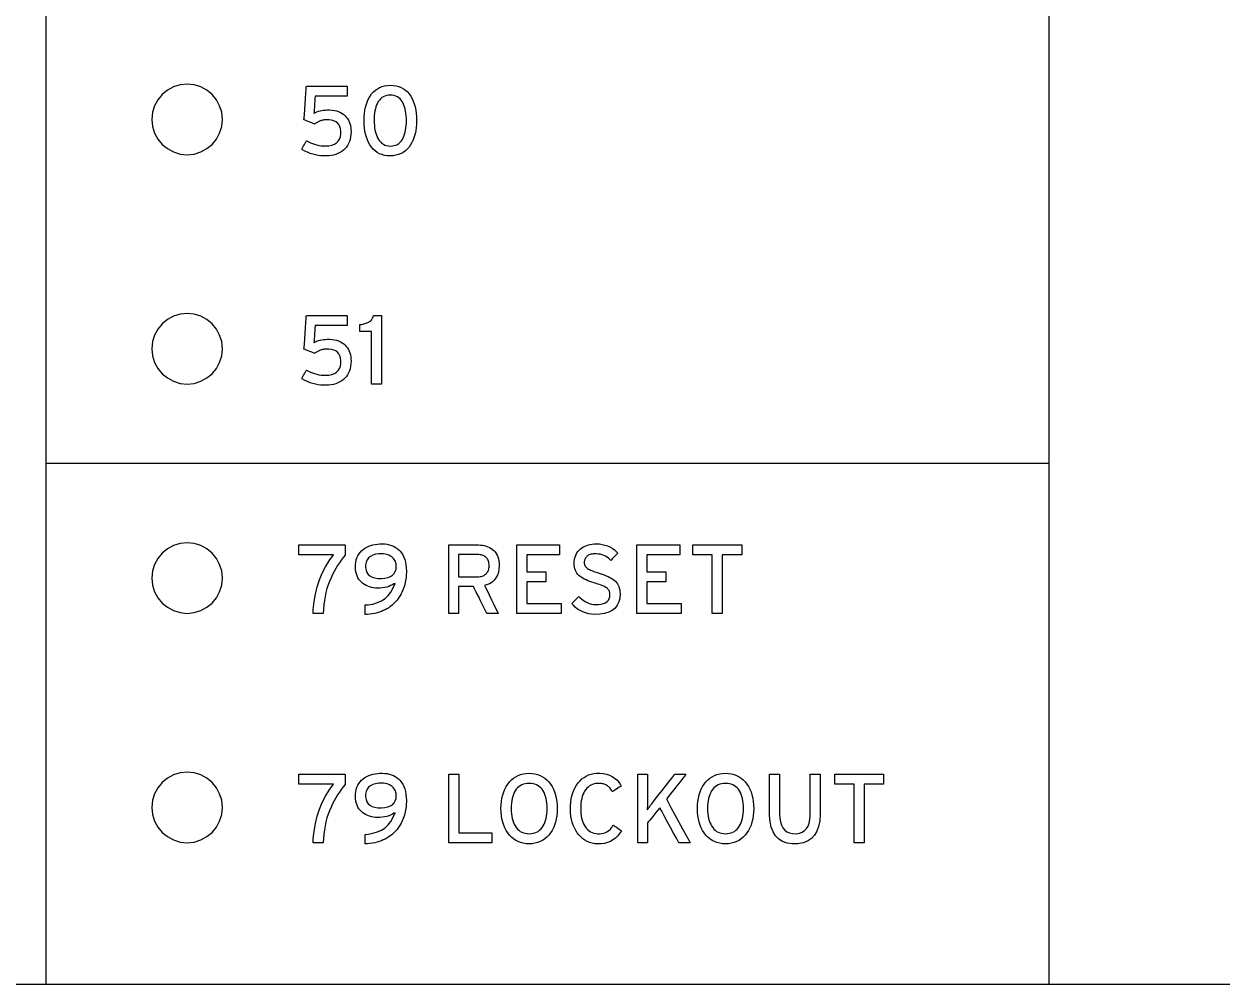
# Model space of a CAD drawing. Extents: x 1 to 47.7, y 0.2 to 33.3.
# Drawn here: x 12.892 to 14.59, y 10.799 to 12.159 of the extents above; entities that cross this region are included whole.
import ezdxf

# ---------------------------------------------------------------- set-up
doc = ezdxf.new("R2010")
doc.units = 0
doc.header["$MEASUREMENT"] = 0
doc.layers.add('4_0_____DWG', color=7, linetype='CONTINUOUS')

msp = doc.modelspace()

# ---------------------------------------------------------------- linework, layer by layer
at = {"layer": '4_0_____DWG'}
for points in [[(14.3445, 14.4737), (14.3445, 10.7985)], [(12.9236, 13.5308), (12.9236, 10.7985)], [(12.9236, 11.5365), (14.3445, 11.5365)], [(13.5907, 11.3236), (13.5907, 11.4208), (13.6514, 11.4208), (13.6514, 11.4067), (13.6048, 11.4067), (13.6048, 11.3826), (13.6318, 11.3826), (13.6318, 11.3685), (13.6048, 11.3685), (13.6048, 11.3377), (13.6534, 11.3377), (13.6534, 11.3236), (13.5907, 11.3236)], [(13.7609, 11.3236), (13.7609, 11.4208), (13.8216, 11.4208), (13.8216, 11.4067), (13.775, 11.4067), (13.775, 11.3826), (13.8021, 11.3826), (13.8021, 11.3685), (13.775, 11.3685), (13.775, 11.3377), (13.8236, 11.3377), (13.8236, 11.3236), (13.7609, 11.3236)], [(13.8819, 11.4066), (13.8819, 11.3236), (13.8678, 11.3236), (13.8678, 11.4066), (13.8403, 11.4066), (13.8403, 11.4208), (13.9094, 11.4208), (13.9094, 11.4066), (13.8819, 11.4066)], [(13.4943, 10.9986), (13.4943, 11.0958), (13.5084, 11.0958), (13.5084, 11.0128), (13.5554, 11.0128), (13.5554, 10.9986), (13.4943, 10.9986)], [(14.083, 11.0816), (14.083, 10.9986), (14.0689, 10.9986), (14.0689, 11.0816), (14.0414, 11.0816), (14.0414, 11.0958), (14.1105, 11.0958), (14.1105, 11.0816), (14.083, 11.0816)], [(11.3057, 10.7985), (11.5905, 10.7985), (12.1631, 10.7985), (12.7356, 10.7985), (13.0205, 10.7985), (13.3037, 10.7985), (13.5846, 10.7985), (13.7241, 10.7985), (13.8628, 10.7985), (14.0006, 10.7985), (14.1376, 10.7985), (14.2735, 10.7985), (14.4084, 10.7985), (14.5422, 10.7985), (14.6748, 10.7985)]]:
    msp.add_lwpolyline(points, dxfattribs=at)
for points in [[(13.1237, 11.9738), (13.1337, 11.9748), (13.1431, 11.9778), (13.1516, 11.9824), (13.159, 11.9885), (13.1651, 11.9959), (13.1697, 12.0044), (13.1727, 12.0138), (13.1737, 12.0238), (13.1727, 12.0339), (13.1697, 12.0433), (13.1651, 12.0518), (13.159, 12.0592), (13.1516, 12.0653), (13.1431, 12.0699), (13.1337, 12.0728), (13.1237, 12.0738), (13.1136, 12.0728), (13.1042, 12.0699), (13.0957, 12.0653), (13.0883, 12.0592), (13.0822, 12.0518), (13.0776, 12.0433), (13.0747, 12.0339), (13.0737, 12.0238), (13.0747, 12.0138), (13.0776, 12.0044), (13.0822, 11.9959), (13.0883, 11.9885), (13.0957, 11.9824), (13.1042, 11.9778), (13.1136, 11.9748)], [(13.3559, 12.0066), (13.3558, 12.0027), (13.3553, 11.9991), (13.3546, 11.9956), (13.3537, 11.9924), (13.3525, 11.9895), (13.351, 11.9868), (13.3493, 11.9843), (13.3473, 11.9821), (13.3451, 11.9801), (13.3426, 11.9783), (13.34, 11.9768), (13.3373, 11.9754), (13.3343, 11.9743), (13.3312, 11.9734), (13.3279, 11.9728), (13.3245, 11.9723), (13.3209, 11.9721), (13.317, 11.9721), (13.313, 11.9723), (13.3091, 11.9728), (13.3053, 11.9735), (13.3015, 11.9745), (13.2978, 11.9757), (13.2942, 11.9772), (13.2906, 11.979), (13.2871, 11.9809), (13.2861, 11.9818), (13.2866, 11.9828), (13.2875, 11.9843), (13.2886, 11.9862), (13.2897, 11.9882), (13.2908, 11.9902), (13.2918, 11.9919), (13.2925, 11.9932), (13.2928, 11.9937), (13.2954, 11.9923), (13.2984, 11.9908), (13.3013, 11.9896), (13.3043, 11.9886), (13.3073, 11.9877), (13.3103, 11.987), (13.3134, 11.9865), (13.3164, 11.9862), (13.3197, 11.9862), (13.3245, 11.9865), (13.3286, 11.9874), (13.3322, 11.9888), (13.3352, 11.9906), (13.3376, 11.993), (13.3394, 11.9958), (13.3407, 11.9992), (13.3414, 12.0031), (13.3415, 12.0072), (13.341, 12.0108), (13.34, 12.0139), (13.3386, 12.0166), (13.3367, 12.0189), (13.3343, 12.0206), (13.3314, 12.022), (13.3281, 12.0229), (13.3243, 12.0233), (13.3217, 12.0233), (13.3204, 12.0233), (13.3192, 12.0232), (13.3179, 12.0231), (13.3168, 12.0229), (13.3156, 12.0227), (13.3145, 12.0225), (13.3134, 12.0222), (13.3124, 12.0219), (13.3114, 12.0215), (13.3105, 12.0211), (13.3095, 12.0206), (13.3086, 12.0201), (13.3077, 12.0196), (13.3068, 12.0191), (13.3059, 12.0185), (13.3051, 12.0179), (13.3042, 12.0172), (13.3037, 12.0174), (13.3022, 12.018), (13.3002, 12.0189), (13.2977, 12.0199), (13.2952, 12.0209), (13.2928, 12.0219), (13.2908, 12.0227), (13.2895, 12.0232), (13.2892, 12.0234), (13.2894, 12.0258), (13.2897, 12.0309), (13.2902, 12.0378), (13.2907, 12.0457), (13.2913, 12.0537), (13.2918, 12.0611), (13.2921, 12.0668), (13.2924, 12.0702), (13.2928, 12.0708), (13.2966, 12.0708), (13.3034, 12.0708), (13.3121, 12.0708), (13.3219, 12.0708), (13.3316, 12.0708), (13.3402, 12.0708), (13.3467, 12.0708), (13.35, 12.0708), (13.3503, 12.0706), (13.3503, 12.0695), (13.3503, 12.0677), (13.3503, 12.0656), (13.3503, 12.0632), (13.3503, 12.0609), (13.3503, 12.059), (13.3503, 12.0576), (13.3503, 12.057), (13.349, 12.057), (13.3449, 12.057), (13.3388, 12.057), (13.3315, 12.057), (13.3238, 12.057), (13.3165, 12.057), (13.3104, 12.057), (13.3063, 12.057), (13.305, 12.0569), (13.3049, 12.0559), (13.3048, 12.0534), (13.3045, 12.0499), (13.3042, 12.0458), (13.3039, 12.0416), (13.3036, 12.0377), (13.3034, 12.0346), (13.3032, 12.0327), (13.3038, 12.0326), (13.3056, 12.0336), (13.3076, 12.0345), (13.3098, 12.0353), (13.312, 12.0359), (13.3144, 12.0364), (13.3169, 12.0368), (13.3195, 12.0371), (13.3222, 12.0373), (13.3255, 12.0372), (13.329, 12.037), (13.3323, 12.0365), (13.3354, 12.0358), (13.3382, 12.0349), (13.3408, 12.0338), (13.3433, 12.0324), (13.3455, 12.0309), (13.3475, 12.0291), (13.3492, 12.0271), (13.3508, 12.025), (13.3522, 12.0228), (13.3533, 12.0204), (13.3542, 12.0179), (13.355, 12.0153), (13.3555, 12.0125), (13.3558, 12.0096)], [(13.4486, 12.0224), (13.4485, 12.0172), (13.4481, 12.0123), (13.4475, 12.0076), (13.4465, 12.0032), (13.4454, 11.999), (13.4439, 11.9951), (13.4422, 11.9913), (13.4403, 11.9879), (13.4381, 11.9846), (13.4356, 11.9818), (13.4329, 11.9792), (13.4299, 11.9771), (13.4267, 11.9754), (13.4232, 11.974), (13.4195, 11.973), (13.4156, 11.9723), (13.4114, 11.972), (13.4072, 11.9723), (13.4033, 11.9729), (13.3996, 11.9739), (13.3962, 11.9753), (13.393, 11.9771), (13.3901, 11.9792), (13.3874, 11.9817), (13.3849, 11.9845), (13.3827, 11.9877), (13.3807, 11.9911), (13.379, 11.9948), (13.3776, 11.9987), (13.3764, 12.0029), (13.3755, 12.0073), (13.3749, 12.012), (13.3745, 12.0169), (13.3744, 12.0221), (13.3745, 12.0273), (13.3749, 12.0322), (13.3756, 12.0369), (13.3765, 12.0413), (13.3777, 12.0455), (13.3791, 12.0495), (13.3808, 12.0532), (13.3828, 12.0567), (13.385, 12.0599), (13.3875, 12.0628), (13.3903, 12.0653), (13.3932, 12.0674), (13.3964, 12.0692), (13.3999, 12.0705), (13.4035, 12.0715), (13.4075, 12.0721), (13.4116, 12.0723), (13.4158, 12.0721), (13.4198, 12.0715), (13.4235, 12.0705), (13.4269, 12.0691), (13.4301, 12.0674), (13.4331, 12.0653), (13.4358, 12.0628), (13.4382, 12.06), (13.4404, 12.0568), (13.4423, 12.0534), (13.444, 12.0497), (13.4454, 12.0458), (13.4466, 12.0416), (13.4475, 12.0371), (13.4481, 12.0325), (13.4485, 12.0275)], [(13.4344, 12.0221), (13.4343, 12.0257), (13.4341, 12.0292), (13.4337, 12.0325), (13.4332, 12.0357), (13.4326, 12.0387), (13.4318, 12.0415), (13.4308, 12.0442), (13.4297, 12.0468), (13.4285, 12.0491), (13.427, 12.0512), (13.4253, 12.0531), (13.4235, 12.0546), (13.4215, 12.0559), (13.4192, 12.0569), (13.4168, 12.0576), (13.4142, 12.0581), (13.4114, 12.0582), (13.4086, 12.0581), (13.406, 12.0576), (13.4036, 12.0569), (13.4014, 12.0559), (13.3994, 12.0547), (13.3976, 12.0531), (13.396, 12.0513), (13.3945, 12.0493), (13.3932, 12.0469), (13.3921, 12.0444), (13.3912, 12.0418), (13.3904, 12.0389), (13.3897, 12.036), (13.3892, 12.0328), (13.3888, 12.0295), (13.3886, 12.026), (13.3886, 12.0224), (13.3887, 12.0188), (13.3889, 12.0153), (13.3893, 12.012), (13.3898, 12.0089), (13.3905, 12.0059), (13.3914, 12.0031), (13.3923, 12.0004), (13.3935, 11.9979), (13.3948, 11.9955), (13.3962, 11.9934), (13.3979, 11.9915), (13.3997, 11.9899), (13.4017, 11.9886), (13.4039, 11.9875), (13.4063, 11.9868), (13.4089, 11.9863), (13.4116, 11.9861), (13.4144, 11.9863), (13.417, 11.9868), (13.4195, 11.9875), (13.4217, 11.9885), (13.4237, 11.9898), (13.4255, 11.9914), (13.4272, 11.9933), (13.4286, 11.9954), (13.4298, 11.9978), (13.4309, 12.0003), (13.4318, 12.0029), (13.4326, 12.0057), (13.4332, 12.0087), (13.4337, 12.0118), (13.4341, 12.0151), (13.4343, 12.0185)], [(13.1237, 11.6488), (13.1337, 11.6498), (13.1431, 11.6527), (13.1516, 11.6574), (13.159, 11.6635), (13.1651, 11.6709), (13.1697, 11.6794), (13.1727, 11.6888), (13.1737, 11.6988), (13.1727, 11.7089), (13.1697, 11.7183), (13.1651, 11.7268), (13.159, 11.7342), (13.1516, 11.7403), (13.1431, 11.7449), (13.1337, 11.7478), (13.1237, 11.7488), (13.1136, 11.7478), (13.1042, 11.7449), (13.0957, 11.7403), (13.0883, 11.7342), (13.0822, 11.7268), (13.0776, 11.7183), (13.0747, 11.7089), (13.0737, 11.6988), (13.0747, 11.6888), (13.0776, 11.6794), (13.0822, 11.6709), (13.0883, 11.6635), (13.0957, 11.6574), (13.1042, 11.6527), (13.1136, 11.6498)], [(13.3559, 11.6816), (13.3558, 11.6777), (13.3553, 11.6741), (13.3546, 11.6706), (13.3537, 11.6675), (13.3525, 11.6645), (13.351, 11.6618), (13.3493, 11.6593), (13.3473, 11.6571), (13.3451, 11.6551), (13.3426, 11.6533), (13.34, 11.6518), (13.3373, 11.6504), (13.3343, 11.6493), (13.3312, 11.6484), (13.3279, 11.6478), (13.3245, 11.6473), (13.3209, 11.6471), (13.317, 11.6471), (13.313, 11.6473), (13.3091, 11.6478), (13.3053, 11.6485), (13.3015, 11.6495), (13.2978, 11.6507), (13.2942, 11.6522), (13.2906, 11.654), (13.2871, 11.6559), (13.2861, 11.6569), (13.2866, 11.6578), (13.2875, 11.6593), (13.2886, 11.6612), (13.2897, 11.6632), (13.2908, 11.6652), (13.2918, 11.6669), (13.2925, 11.6682), (13.2928, 11.6687), (13.2954, 11.6673), (13.2984, 11.6658), (13.3013, 11.6646), (13.3043, 11.6636), (13.3073, 11.6627), (13.3103, 11.662), (13.3134, 11.6615), (13.3164, 11.6613), (13.3197, 11.6612), (13.3245, 11.6615), (13.3286, 11.6624), (13.3322, 11.6638), (13.3352, 11.6656), (13.3376, 11.668), (13.3394, 11.6709), (13.3407, 11.6742), (13.3414, 11.6781), (13.3415, 11.6822), (13.341, 11.6858), (13.34, 11.689), (13.3386, 11.6916), (13.3367, 11.6939), (13.3343, 11.6957), (13.3314, 11.697), (13.3281, 11.6979), (13.3243, 11.6983), (13.3217, 11.6983), (13.3204, 11.6983), (13.3192, 11.6982), (13.3179, 11.6981), (13.3168, 11.6979), (13.3156, 11.6977), (13.3145, 11.6975), (13.3134, 11.6972), (13.3124, 11.6969), (13.3114, 11.6965), (13.3105, 11.6961), (13.3095, 11.6956), (13.3086, 11.6951), (13.3077, 11.6946), (13.3068, 11.6941), (13.3059, 11.6935), (13.3051, 11.6929), (13.3042, 11.6922), (13.3037, 11.6924), (13.3022, 11.693), (13.3002, 11.6939), (13.2977, 11.6949), (13.2952, 11.6959), (13.2928, 11.6969), (13.2908, 11.6977), (13.2895, 11.6982), (13.2892, 11.6984), (13.2894, 11.7008), (13.2897, 11.7059), (13.2902, 11.7128), (13.2907, 11.7207), (13.2913, 11.7287), (13.2918, 11.7361), (13.2921, 11.7419), (13.2924, 11.7452), (13.2928, 11.7458), (13.2966, 11.7458), (13.3034, 11.7458), (13.3121, 11.7458), (13.3219, 11.7458), (13.3316, 11.7458), (13.3402, 11.7458), (13.3467, 11.7458), (13.35, 11.7458), (13.3503, 11.7456), (13.3503, 11.7445), (13.3503, 11.7427), (13.3503, 11.7406), (13.3503, 11.7382), (13.3503, 11.7359), (13.3503, 11.734), (13.3503, 11.7326), (13.3503, 11.732), (13.349, 11.732), (13.3449, 11.732), (13.3388, 11.732), (13.3315, 11.732), (13.3238, 11.732), (13.3165, 11.732), (13.3104, 11.732), (13.3063, 11.732), (13.305, 11.732), (13.3049, 11.7309), (13.3048, 11.7284), (13.3045, 11.7249), (13.3042, 11.7208), (13.3039, 11.7166), (13.3036, 11.7127), (13.3034, 11.7096), (13.3032, 11.7077), (13.3038, 11.7076), (13.3056, 11.7086), (13.3076, 11.7095), (13.3098, 11.7103), (13.312, 11.7109), (13.3144, 11.7115), (13.3169, 11.7118), (13.3195, 11.7121), (13.3222, 11.7123), (13.3255, 11.7122), (13.329, 11.712), (13.3323, 11.7115), (13.3354, 11.7108), (13.3382, 11.7099), (13.3408, 11.7088), (13.3433, 11.7074), (13.3455, 11.7059), (13.3475, 11.7041), (13.3492, 11.7021), (13.3508, 11.7), (13.3522, 11.6978), (13.3533, 11.6954), (13.3542, 11.6929), (13.355, 11.6903), (13.3555, 11.6875), (13.3558, 11.6846)], [(13.3849, 11.6486), (13.3849, 11.6515), (13.3849, 11.6591), (13.3849, 11.6699), (13.3849, 11.6826), (13.3849, 11.6956), (13.3849, 11.7076), (13.3849, 11.717), (13.3849, 11.7224), (13.3847, 11.7231), (13.3835, 11.7231), (13.3814, 11.7231), (13.3787, 11.7231), (13.3758, 11.7231), (13.3729, 11.7231), (13.3705, 11.7231), (13.3688, 11.7231), (13.3682, 11.7231), (13.3682, 11.7235), (13.3682, 11.7246), (13.3682, 11.726), (13.3682, 11.7277), (13.3682, 11.7295), (13.3682, 11.7311), (13.3682, 11.7324), (13.3682, 11.7331), (13.369, 11.7333), (13.3707, 11.7334), (13.3724, 11.7337), (13.3739, 11.734), (13.3755, 11.7344), (13.3769, 11.7349), (13.3783, 11.7354), (13.3796, 11.736), (13.3809, 11.7366), (13.3821, 11.7373), (13.3832, 11.7381), (13.3842, 11.739), (13.385, 11.7401), (13.3858, 11.7412), (13.3864, 11.7424), (13.387, 11.7437), (13.3874, 11.7451), (13.3877, 11.7458), (13.3885, 11.7458), (13.39, 11.7458), (13.3918, 11.7458), (13.3938, 11.7458), (13.3957, 11.7458), (13.3974, 11.7458), (13.3985, 11.7458), (13.399, 11.7458), (13.399, 11.7421), (13.399, 11.7322), (13.399, 11.718), (13.399, 11.7015), (13.399, 11.6845), (13.399, 11.6689), (13.399, 11.6566), (13.399, 11.6496), (13.3988, 11.6486), (13.3978, 11.6486), (13.396, 11.6486), (13.3938, 11.6486), (13.3913, 11.6486), (13.3889, 11.6486), (13.3868, 11.6486), (13.3854, 11.6486)], [(13.1237, 11.3238), (13.1337, 11.3249), (13.1431, 11.3278), (13.1516, 11.3324), (13.159, 11.3385), (13.1651, 11.3459), (13.1697, 11.3544), (13.1727, 11.3638), (13.1737, 11.3739), (13.1727, 11.3839), (13.1697, 11.3933), (13.1651, 11.4018), (13.159, 11.4092), (13.1516, 11.4153), (13.1431, 11.4199), (13.1337, 11.4228), (13.1237, 11.4239), (13.1136, 11.4228), (13.1042, 11.4199), (13.0957, 11.4153), (13.0883, 11.4092), (13.0822, 11.4018), (13.0776, 11.3933), (13.0747, 11.3839), (13.0737, 11.3739), (13.0747, 11.3638), (13.0776, 11.3544), (13.0822, 11.3459), (13.0883, 11.3385), (13.0957, 11.3324), (13.1042, 11.3278), (13.1136, 11.3249)], [(13.3477, 11.4061), (13.3448, 11.4028), (13.342, 11.3993), (13.3394, 11.3956), (13.3368, 11.3917), (13.3343, 11.3876), (13.3319, 11.3833), (13.3296, 11.3788), (13.3275, 11.3741), (13.3254, 11.3692), (13.3235, 11.3642), (13.3218, 11.3589), (13.3203, 11.3535), (13.3191, 11.3478), (13.3181, 11.3421), (13.3173, 11.3361), (13.3167, 11.33), (13.3163, 11.3236), (13.3158, 11.3236), (13.3143, 11.3236), (13.3122, 11.3236), (13.3098, 11.3236), (13.3073, 11.3236), (13.305, 11.3236), (13.3032, 11.3236), (13.3022, 11.3236), (13.3024, 11.3294), (13.3035, 11.3405), (13.3053, 11.3512), (13.3079, 11.3615), (13.3111, 11.3714), (13.3151, 11.3808), (13.3198, 11.3899), (13.3251, 11.3985), (13.3312, 11.4067), (13.3293, 11.4067), (13.3243, 11.4067), (13.3171, 11.4067), (13.3087, 11.4067), (13.3001, 11.4067), (13.2922, 11.4067), (13.286, 11.4067), (13.2824, 11.4067), (13.2819, 11.4069), (13.2819, 11.4079), (13.2819, 11.4097), (13.2819, 11.4119), (13.2819, 11.4144), (13.2819, 11.4168), (13.2819, 11.4188), (13.2819, 11.4203), (13.2819, 11.4208), (13.2844, 11.4208), (13.2911, 11.4208), (13.3007, 11.4208), (13.3119, 11.4208), (13.3234, 11.4208), (13.3339, 11.4208), (13.3422, 11.4208), (13.347, 11.4208), (13.3477, 11.4207), (13.3477, 11.4196), (13.3477, 11.4178), (13.3477, 11.4154), (13.3477, 11.4128), (13.3477, 11.4103), (13.3477, 11.4082), (13.3477, 11.4067)], [(13.4344, 11.3836), (13.4343, 11.3814), (13.4342, 11.3792), (13.4341, 11.3769), (13.4338, 11.3746), (13.4335, 11.3723), (13.4331, 11.37), (13.4326, 11.3676), (13.4321, 11.3653), (13.4315, 11.3629), (13.4307, 11.3605), (13.4298, 11.3582), (13.4289, 11.3559), (13.4278, 11.3536), (13.4267, 11.3513), (13.4254, 11.3491), (13.424, 11.3469), (13.4226, 11.3447), (13.421, 11.3426), (13.4194, 11.3406), (13.4176, 11.3387), (13.4157, 11.3369), (13.4137, 11.3351), (13.4115, 11.3335), (13.4092, 11.3319), (13.4068, 11.3304), (13.4043, 11.329), (13.4016, 11.3277), (13.3988, 11.3265), (13.3958, 11.3255), (13.3927, 11.3246), (13.3895, 11.3238), (13.3861, 11.3232), (13.3826, 11.3227), (13.3789, 11.3223), (13.376, 11.3221), (13.376, 11.3228), (13.376, 11.3243), (13.376, 11.3264), (13.376, 11.3287), (13.376, 11.331), (13.376, 11.3331), (13.376, 11.3347), (13.376, 11.3357), (13.38, 11.336), (13.3869, 11.3371), (13.3933, 11.339), (13.399, 11.3416), (13.404, 11.345), (13.4085, 11.3492), (13.4123, 11.3541), (13.4156, 11.3599), (13.4182, 11.3663), (13.4167, 11.3659), (13.4145, 11.3644), (13.412, 11.3631), (13.4093, 11.3619), (13.4065, 11.3611), (13.4035, 11.3604), (13.4002, 11.3599), (13.3968, 11.3596), (13.3933, 11.3596), (13.3904, 11.3597), (13.3875, 11.3601), (13.3848, 11.3606), (13.3822, 11.3613), (13.3797, 11.3622), (13.3772, 11.3634), (13.3749, 11.3647), (13.3727, 11.3662), (13.3706, 11.3679), (13.3687, 11.3699), (13.367, 11.372), (13.3656, 11.3744), (13.3645, 11.3769), (13.3635, 11.3797), (13.3628, 11.3827), (13.3624, 11.3858), (13.3622, 11.3892), (13.3623, 11.3928), (13.3626, 11.3962), (13.3633, 11.3995), (13.3642, 11.4025), (13.3655, 11.4053), (13.367, 11.4078), (13.3687, 11.4102), (13.3708, 11.4124), (13.3731, 11.4143), (13.3756, 11.4161), (13.3781, 11.4176), (13.3809, 11.419), (13.3838, 11.4201), (13.3868, 11.421), (13.39, 11.4216), (13.3933, 11.4221), (13.3968, 11.4223), (13.4003, 11.4224), (13.4037, 11.4222), (13.407, 11.4217), (13.4101, 11.421), (13.4131, 11.4201), (13.4159, 11.4189), (13.4185, 11.4175), (13.4211, 11.4159), (13.4234, 11.414), (13.4257, 11.4118), (13.4276, 11.4094), (13.4294, 11.4066), (13.4309, 11.4035), (13.4321, 11.4001), (13.433, 11.3965), (13.4337, 11.3925), (13.4342, 11.3882)], [(13.42, 11.3904), (13.4199, 11.3922), (13.4197, 11.3939), (13.4193, 11.3956), (13.4187, 11.3971), (13.418, 11.3986), (13.4171, 11.4001), (13.4161, 11.4014), (13.4149, 11.4027), (13.4135, 11.4039), (13.412, 11.405), (13.4103, 11.4059), (13.4085, 11.4067), (13.4065, 11.4073), (13.4043, 11.4078), (13.402, 11.4081), (13.3995, 11.4083), (13.3954, 11.4081), (13.3907, 11.4075), (13.3867, 11.4063), (13.3834, 11.4046), (13.3807, 11.4024), (13.3787, 11.3997), (13.3773, 11.3965), (13.3765, 11.3928), (13.3765, 11.3887), (13.3771, 11.385), (13.3783, 11.3817), (13.3802, 11.379), (13.3827, 11.3769), (13.3858, 11.3752), (13.3895, 11.3741), (13.3939, 11.3734), (13.3989, 11.3733), (13.4037, 11.3736), (13.408, 11.3745), (13.4116, 11.3759), (13.4145, 11.3778), (13.4169, 11.3802), (13.4185, 11.3831), (13.4196, 11.3865)], [(13.5659, 11.3918), (13.5655, 11.3866), (13.5646, 11.3819), (13.5632, 11.3778), (13.5612, 11.3741), (13.5587, 11.3709), (13.5557, 11.3682), (13.5521, 11.3659), (13.548, 11.3642), (13.5452, 11.3632), (13.5464, 11.3607), (13.5487, 11.3561), (13.5516, 11.35), (13.5549, 11.3432), (13.5582, 11.3364), (13.5611, 11.3304), (13.5632, 11.326), (13.5643, 11.3238), (13.564, 11.3236), (13.5627, 11.3236), (13.5605, 11.3236), (13.5579, 11.3236), (13.5551, 11.3236), (13.5524, 11.3236), (13.5501, 11.3236), (13.5486, 11.3236), (13.5481, 11.3237), (13.5473, 11.3253), (13.5453, 11.3293), (13.5426, 11.3349), (13.5395, 11.3414), (13.5363, 11.348), (13.5333, 11.354), (13.531, 11.3588), (13.5296, 11.3617), (13.5293, 11.3621), (13.5278, 11.3621), (13.5253, 11.3621), (13.5219, 11.3621), (13.5183, 11.3621), (13.5147, 11.3621), (13.5116, 11.3621), (13.5093, 11.3621), (13.5082, 11.3621), (13.5082, 11.3611), (13.5082, 11.3577), (13.5082, 11.3525), (13.5082, 11.3462), (13.5082, 11.3395), (13.5082, 11.3333), (13.5082, 11.328), (13.5082, 11.3246), (13.5081, 11.3236), (13.5075, 11.3236), (13.506, 11.3236), (13.5039, 11.3236), (13.5016, 11.3236), (13.4992, 11.3236), (13.497, 11.3236), (13.4954, 11.3236), (13.4944, 11.3236), (13.4943, 11.3248), (13.4943, 11.3319), (13.4943, 11.344), (13.4943, 11.3593), (13.4943, 11.3761), (13.4943, 11.3924), (13.4943, 11.4065), (13.4943, 11.4166), (13.4943, 11.4208), (13.4956, 11.4208), (13.4995, 11.4208), (13.5052, 11.4208), (13.512, 11.4208), (13.5192, 11.4208), (13.5259, 11.4208), (13.5313, 11.4208), (13.5348, 11.4208), (13.5364, 11.4208), (13.5393, 11.4207), (13.5421, 11.4203), (13.5447, 11.4198), (13.5473, 11.4191), (13.5497, 11.4182), (13.552, 11.4172), (13.5542, 11.4159), (13.5563, 11.4145), (13.5582, 11.4128), (13.56, 11.4109), (13.5615, 11.4088), (13.5628, 11.4065), (13.5639, 11.404), (13.5647, 11.4013), (13.5654, 11.3983), (13.5657, 11.3951)], [(13.737, 11.3515), (13.7367, 11.3454), (13.7353, 11.34), (13.7331, 11.3353), (13.73, 11.3313), (13.7259, 11.328), (13.721, 11.3255), (13.7151, 11.3236), (13.7083, 11.3225), (13.7013, 11.3221), (13.6966, 11.3225), (13.6922, 11.3232), (13.688, 11.3244), (13.6841, 11.3259), (13.6803, 11.3278), (13.6768, 11.33), (13.6735, 11.3327), (13.6705, 11.3357), (13.6687, 11.3378), (13.6693, 11.3384), (13.6705, 11.3396), (13.672, 11.3411), (13.6737, 11.3428), (13.6754, 11.3445), (13.6769, 11.346), (13.6781, 11.3472), (13.6787, 11.3478), (13.6802, 11.3464), (13.6826, 11.3442), (13.6852, 11.3422), (13.6878, 11.3405), (13.6906, 11.3391), (13.6934, 11.3379), (13.6964, 11.3371), (13.6994, 11.3366), (13.7025, 11.3363), (13.7065, 11.3364), (13.7103, 11.3369), (13.7136, 11.3377), (13.7164, 11.3389), (13.7187, 11.3405), (13.7205, 11.3424), (13.7218, 11.3447), (13.7225, 11.3473), (13.7228, 11.3504), (13.7228, 11.3517), (13.7226, 11.3529), (13.7223, 11.354), (13.7219, 11.3551), (13.7214, 11.3561), (13.7207, 11.3571), (13.7199, 11.3581), (13.7191, 11.3589), (13.718, 11.3598), (13.7168, 11.3606), (13.7154, 11.3614), (13.7139, 11.3622), (13.7121, 11.363), (13.7102, 11.3638), (13.708, 11.3646), (13.7057, 11.3654), (13.7033, 11.3662), (13.7004, 11.367), (13.6972, 11.368), (13.6942, 11.369), (13.6914, 11.3701), (13.6888, 11.3712), (13.6864, 11.3724), (13.6841, 11.3736), (13.6821, 11.3749), (13.6803, 11.3763), (13.6786, 11.3776), (13.6771, 11.3791), (13.6758, 11.3808), (13.6747, 11.3827), (13.6738, 11.3847), (13.6731, 11.3869), (13.6726, 11.3892), (13.6722, 11.3918), (13.6721, 11.3945), (13.6722, 11.3973), (13.6725, 11.4001), (13.673, 11.4026), (13.6738, 11.4051), (13.6748, 11.4074), (13.676, 11.4095), (13.6774, 11.4116), (13.6791, 11.4134), (13.681, 11.4152), (13.683, 11.4167), (13.6852, 11.418), (13.6874, 11.4192), (13.6898, 11.4201), (13.6923, 11.4209), (13.6949, 11.4216), (13.6976, 11.422), (13.7005, 11.4223), (13.7036, 11.4224), (13.7077, 11.4222), (13.7117, 11.4216), (13.7155, 11.4207), (13.7191, 11.4195), (13.7226, 11.4179), (13.7259, 11.416), (13.729, 11.4138), (13.7319, 11.4112), (13.7339, 11.4092), (13.7334, 11.4086), (13.7323, 11.4075), (13.7308, 11.4059), (13.7292, 11.4042), (13.7275, 11.4025), (13.726, 11.4009), (13.7248, 11.3997), (13.7241, 11.3989), (13.723, 11.3998), (13.721, 11.4017), (13.7188, 11.4033), (13.7165, 11.4047), (13.7141, 11.4059), (13.7115, 11.4068), (13.7088, 11.4075), (13.706, 11.4079), (13.703, 11.4081), (13.7008, 11.4081), (13.6991, 11.408), (13.6975, 11.4078), (13.696, 11.4075), (13.6946, 11.4071), (13.6933, 11.4067), (13.6921, 11.4061), (13.6911, 11.4055), (13.6902, 11.4048), (13.6894, 11.404), (13.6887, 11.4031), (13.688, 11.4023), (13.6875, 11.4013), (13.6871, 11.4003), (13.6867, 11.3993), (13.6865, 11.3983), (13.6864, 11.3971), (13.6863, 11.396), (13.6863, 11.3955), (13.6864, 11.3949), (13.6864, 11.3944), (13.6865, 11.3939), (13.6866, 11.3934), (13.6867, 11.3929), (13.6869, 11.3925), (13.6871, 11.392), (13.6873, 11.3916), (13.6875, 11.3911), (13.6878, 11.3907), (13.6881, 11.3902), (13.6885, 11.3898), (13.6889, 11.3893), (13.6893, 11.3889), (13.6898, 11.3885), (13.6903, 11.3881), (13.691, 11.3875), (13.6922, 11.3867), (13.6936, 11.386), (13.6952, 11.3852), (13.6969, 11.3844), (13.6989, 11.3836), (13.701, 11.3828), (13.7034, 11.382), (13.7059, 11.3812), (13.7088, 11.3803), (13.7119, 11.3793), (13.7147, 11.3783), (13.7174, 11.3772), (13.72, 11.376), (13.7224, 11.3748), (13.7246, 11.3735), (13.7267, 11.3722), (13.7286, 11.3708), (13.7304, 11.3694), (13.7319, 11.3677), (13.7332, 11.3659), (13.7344, 11.3639), (13.7353, 11.3618), (13.736, 11.3595), (13.7366, 11.357), (13.7369, 11.3544)], [(13.5516, 11.3914), (13.5515, 11.3932), (13.5513, 11.3948), (13.551, 11.3964), (13.5506, 11.3979), (13.5501, 11.3992), (13.5494, 11.4005), (13.5486, 11.4016), (13.5477, 11.4026), (13.5467, 11.4036), (13.5456, 11.4044), (13.5444, 11.4052), (13.5431, 11.4058), (13.5418, 11.4063), (13.5403, 11.4067), (13.5387, 11.4069), (13.5371, 11.4071), (13.5356, 11.4071), (13.5342, 11.4071), (13.5312, 11.4071), (13.527, 11.4071), (13.5222, 11.4071), (13.5174, 11.4071), (13.5131, 11.4071), (13.5099, 11.4071), (13.5083, 11.4071), (13.5082, 11.4065), (13.5082, 11.4038), (13.5082, 11.3995), (13.5082, 11.3942), (13.5082, 11.3887), (13.5082, 11.3834), (13.5082, 11.3791), (13.5082, 11.3764), (13.5083, 11.3758), (13.5099, 11.3758), (13.5131, 11.3758), (13.5174, 11.3758), (13.5222, 11.3758), (13.527, 11.3758), (13.5312, 11.3758), (13.5342, 11.3758), (13.5356, 11.3758), (13.5371, 11.3758), (13.5387, 11.376), (13.5402, 11.3762), (13.5417, 11.3766), (13.543, 11.3771), (13.5443, 11.3777), (13.5455, 11.3784), (13.5466, 11.3792), (13.5476, 11.3801), (13.5485, 11.3811), (13.5493, 11.3822), (13.55, 11.3834), (13.5506, 11.3848), (13.551, 11.3863), (13.5513, 11.3878), (13.5515, 11.3895)], [(13.1237, 10.9988), (13.1337, 10.9998), (13.1431, 11.0028), (13.1516, 11.0074), (13.159, 11.0135), (13.1651, 11.0209), (13.1697, 11.0294), (13.1727, 11.0388), (13.1737, 11.0489), (13.1727, 11.0589), (13.1697, 11.0683), (13.1651, 11.0768), (13.159, 11.0842), (13.1516, 11.0903), (13.1431, 11.0949), (13.1337, 11.0978), (13.1237, 11.0988), (13.1136, 11.0978), (13.1042, 11.0949), (13.0957, 11.0903), (13.0883, 11.0842), (13.0822, 11.0768), (13.0776, 11.0683), (13.0747, 11.0589), (13.0737, 11.0489), (13.0747, 11.0388), (13.0776, 11.0294), (13.0822, 11.0209), (13.0883, 11.0135), (13.0957, 11.0074), (13.1042, 11.0028), (13.1136, 10.9998)], [(13.3477, 11.0811), (13.3448, 11.0778), (13.342, 11.0742), (13.3394, 11.0705), (13.3368, 11.0666), (13.3343, 11.0625), (13.3319, 11.0583), (13.3296, 11.0538), (13.3275, 11.0491), (13.3254, 11.0442), (13.3235, 11.0391), (13.3218, 11.0339), (13.3203, 11.0284), (13.3191, 11.0228), (13.3181, 11.017), (13.3173, 11.0111), (13.3167, 11.0049), (13.3163, 10.9986), (13.3158, 10.9986), (13.3143, 10.9986), (13.3122, 10.9986), (13.3098, 10.9986), (13.3073, 10.9986), (13.305, 10.9986), (13.3032, 10.9986), (13.3022, 10.9986), (13.3024, 11.0043), (13.3035, 11.0154), (13.3053, 11.0262), (13.3079, 11.0364), (13.3111, 11.0463), (13.3151, 11.0558), (13.3198, 11.0648), (13.3251, 11.0735), (13.3312, 11.0817), (13.3293, 11.0817), (13.3243, 11.0817), (13.3171, 11.0817), (13.3087, 11.0817), (13.3001, 11.0817), (13.2922, 11.0817), (13.286, 11.0817), (13.2824, 11.0817), (13.2819, 11.0818), (13.2819, 11.0829), (13.2819, 11.0846), (13.2819, 11.0869), (13.2819, 11.0894), (13.2819, 11.0918), (13.2819, 11.0938), (13.2819, 11.0953), (13.2819, 11.0958), (13.2844, 11.0958), (13.2911, 11.0958), (13.3007, 11.0958), (13.3119, 11.0958), (13.3234, 11.0958), (13.3339, 11.0958), (13.3422, 11.0958), (13.347, 11.0958), (13.3477, 11.0956), (13.3477, 11.0946), (13.3477, 11.0927), (13.3477, 11.0904), (13.3477, 11.0878), (13.3477, 11.0853), (13.3477, 11.0831), (13.3477, 11.0816)], [(13.4344, 11.0586), (13.4343, 11.0564), (13.4342, 11.0541), (13.4341, 11.0519), (13.4338, 11.0496), (13.4335, 11.0473), (13.4331, 11.045), (13.4326, 11.0426), (13.4321, 11.0402), (13.4315, 11.0379), (13.4307, 11.0355), (13.4298, 11.0331), (13.4289, 11.0308), (13.4278, 11.0285), (13.4267, 11.0263), (13.4254, 11.0241), (13.424, 11.0219), (13.4226, 11.0197), (13.421, 11.0176), (13.4194, 11.0156), (13.4176, 11.0137), (13.4157, 11.0118), (13.4137, 11.0101), (13.4115, 11.0084), (13.4092, 11.0069), (13.4068, 11.0054), (13.4043, 11.004), (13.4016, 11.0027), (13.3988, 11.0015), (13.3958, 11.0005), (13.3927, 10.9995), (13.3895, 10.9988), (13.3861, 10.9981), (13.3826, 10.9976), (13.3789, 10.9972), (13.376, 10.9971), (13.376, 10.9978), (13.376, 10.9993), (13.376, 11.0013), (13.376, 11.0036), (13.376, 11.006), (13.376, 11.0081), (13.376, 11.0097), (13.376, 11.0106), (13.38, 11.011), (13.3869, 11.0121), (13.3933, 11.014), (13.399, 11.0166), (13.404, 11.02), (13.4085, 11.0242), (13.4123, 11.0291), (13.4156, 11.0348), (13.4182, 11.0413), (13.4167, 11.0409), (13.4145, 11.0394), (13.412, 11.038), (13.4093, 11.0369), (13.4065, 11.036), (13.4035, 11.0353), (13.4002, 11.0349), (13.3968, 11.0346), (13.3933, 11.0346), (13.3904, 11.0347), (13.3875, 11.035), (13.3848, 11.0356), (13.3822, 11.0363), (13.3797, 11.0372), (13.3772, 11.0383), (13.3749, 11.0397), (13.3727, 11.0412), (13.3706, 11.0429), (13.3687, 11.0448), (13.367, 11.047), (13.3656, 11.0493), (13.3645, 11.0519), (13.3635, 11.0546), (13.3628, 11.0576), (13.3624, 11.0608), (13.3622, 11.0642), (13.3623, 11.0678), (13.3626, 11.0712), (13.3633, 11.0744), (13.3642, 11.0774), (13.3655, 11.0802), (13.367, 11.0828), (13.3687, 11.0852), (13.3708, 11.0873), (13.3731, 11.0893), (13.3756, 11.0911), (13.3781, 11.0926), (13.3809, 11.0939), (13.3838, 11.095), (13.3868, 11.0959), (13.39, 11.0966), (13.3933, 11.0971), (13.3968, 11.0973), (13.4003, 11.0973), (13.4037, 11.0971), (13.407, 11.0967), (13.4101, 11.096), (13.4131, 11.0951), (13.4159, 11.0939), (13.4185, 11.0925), (13.4211, 11.0908), (13.4234, 11.089), (13.4257, 11.0868), (13.4276, 11.0843), (13.4294, 11.0816), (13.4309, 11.0785), (13.4321, 11.0751), (13.433, 11.0714), (13.4337, 11.0675), (13.4342, 11.0632)], [(13.6481, 11.0472), (13.6479, 11.0421), (13.6474, 11.0371), (13.6467, 11.0325), (13.6456, 11.028), (13.6443, 11.0239), (13.6427, 11.0199), (13.6408, 11.0163), (13.6386, 11.0128), (13.6361, 11.0096), (13.6334, 11.0068), (13.6304, 11.0043), (13.6273, 11.0021), (13.6239, 11.0004), (13.6203, 10.999), (13.6164, 10.998), (13.6124, 10.9973), (13.6081, 10.997), (13.6039, 10.9973), (13.5999, 10.998), (13.5961, 10.999), (13.5925, 11.0004), (13.5892, 11.0021), (13.5861, 11.0043), (13.5832, 11.0068), (13.5805, 11.0096), (13.578, 11.0128), (13.5758, 11.0163), (13.5738, 11.0199), (13.5722, 11.0239), (13.5708, 11.028), (13.5697, 11.0325), (13.569, 11.0371), (13.5685, 11.0421), (13.5683, 11.0472), (13.5685, 11.0524), (13.569, 11.0573), (13.5697, 11.062), (13.5708, 11.0665), (13.5722, 11.0707), (13.5738, 11.0746), (13.5758, 11.0783), (13.578, 11.0818), (13.5805, 11.085), (13.5832, 11.0878), (13.5861, 11.0903), (13.5892, 11.0924), (13.5925, 11.0941), (13.5961, 11.0955), (13.5999, 11.0965), (13.6039, 11.0971), (13.6081, 11.0974), (13.6124, 11.0971), (13.6164, 11.0965), (13.6203, 11.0955), (13.6239, 11.0941), (13.6273, 11.0924), (13.6304, 11.0903), (13.6334, 11.0878), (13.6361, 11.085), (13.6386, 11.0818), (13.6408, 11.0783), (13.6427, 11.0746), (13.6443, 11.0707), (13.6456, 11.0665), (13.6467, 11.062), (13.6474, 11.0573), (13.6479, 11.0524)], [(13.739, 11.0156), (13.7365, 11.0117), (13.7336, 11.0082), (13.7305, 11.0052), (13.727, 11.0027), (13.7233, 11.0006), (13.7192, 10.999), (13.7149, 10.9979), (13.7102, 10.9972), (13.7055, 10.9971), (13.7014, 10.9974), (13.6976, 10.9981), (13.6939, 10.9992), (13.6905, 11.0006), (13.6873, 11.0024), (13.6843, 11.0045), (13.6814, 11.007), (13.6788, 11.0098), (13.6764, 11.0129), (13.6742, 11.0162), (13.6723, 11.0198), (13.6707, 11.0236), (13.6694, 11.0277), (13.6683, 11.0319), (13.6675, 11.0365), (13.667, 11.0412), (13.6668, 11.0462), (13.6669, 11.0513), (13.6673, 11.0561), (13.668, 11.0608), (13.6689, 11.0652), (13.6702, 11.0693), (13.6717, 11.0733), (13.6735, 11.077), (13.6755, 11.0804), (13.6779, 11.0837), (13.6804, 11.0866), (13.6831, 11.0892), (13.686, 11.0914), (13.6892, 11.0932), (13.6925, 11.0948), (13.6961, 11.0959), (13.6999, 11.0968), (13.7039, 11.0972), (13.7083, 11.0973), (13.7133, 11.0969), (13.7178, 11.096), (13.722, 11.0946), (13.7259, 11.0928), (13.7294, 11.0905), (13.7325, 11.0878), (13.7353, 11.0845), (13.7378, 11.0808), (13.7385, 11.0791), (13.7375, 11.0785), (13.736, 11.0775), (13.734, 11.0762), (13.7319, 11.0749), (13.7298, 11.0735), (13.728, 11.0724), (13.7267, 11.0715), (13.7262, 11.0712), (13.7254, 11.0723), (13.7246, 11.0736), (13.7238, 11.0748), (13.7229, 11.0759), (13.722, 11.0769), (13.7211, 11.0778), (13.7201, 11.0787), (13.7192, 11.0794), (13.7182, 11.0801), (13.7171, 11.0807), (13.7159, 11.0813), (13.7147, 11.0817), (13.7134, 11.0821), (13.712, 11.0824), (13.7106, 11.0826), (13.7091, 11.0828), (13.7076, 11.0828), (13.7055, 11.0828), (13.7028, 11.0826), (13.7003, 11.0821), (13.6979, 11.0813), (13.6957, 11.0804), (13.6936, 11.0792), (13.6917, 11.0777), (13.69, 11.076), (13.6884, 11.0741), (13.6869, 11.0719), (13.6856, 11.0695), (13.6845, 11.0669), (13.6835, 11.0642), (13.6827, 11.0612), (13.6821, 11.058), (13.6817, 11.0547), (13.6814, 11.0512), (13.6813, 11.0475), (13.6814, 11.0438), (13.6816, 11.0403), (13.682, 11.037), (13.6826, 11.0338), (13.6834, 11.0309), (13.6843, 11.0281), (13.6854, 11.0255), (13.6867, 11.0231), (13.6882, 11.0209), (13.6897, 11.0188), (13.6915, 11.017), (13.6933, 11.0155), (13.6954, 11.0142), (13.6976, 11.0132), (13.6999, 11.0124), (13.7025, 11.0119), (13.7051, 11.0116), (13.7081, 11.0116), (13.7111, 11.0119), (13.714, 11.0125), (13.7166, 11.0135), (13.7191, 11.0147), (13.7213, 11.0163), (13.7234, 11.0182), (13.7253, 11.0204), (13.7269, 11.023), (13.7276, 11.0236), (13.7285, 11.0229), (13.73, 11.0218), (13.7319, 11.0206), (13.7339, 11.0192), (13.7358, 11.0178), (13.7375, 11.0167), (13.7386, 11.0159)], [(13.8204, 10.9986), (13.8194, 11.0004), (13.8168, 11.0053), (13.813, 11.0123), (13.8086, 11.0205), (13.8039, 11.029), (13.7996, 11.0369), (13.7961, 11.0434), (13.7939, 11.0475), (13.7933, 11.0484), (13.7923, 11.0471), (13.7904, 11.0447), (13.7878, 11.0415), (13.7848, 11.0378), (13.7819, 11.0341), (13.7792, 11.0308), (13.7771, 11.0282), (13.776, 11.0268), (13.7759, 11.0263), (13.7759, 11.0243), (13.7759, 11.0208), (13.7759, 11.0164), (13.7759, 11.0116), (13.7759, 11.0069), (13.7759, 11.0029), (13.7759, 10.9999), (13.7759, 10.9986), (13.7755, 10.9986), (13.7743, 10.9986), (13.7724, 10.9986), (13.7702, 10.9986), (13.7679, 10.9986), (13.7657, 10.9986), (13.7638, 10.9986), (13.7626, 10.9986), (13.7622, 10.9987), (13.7622, 11.0032), (13.7622, 11.0133), (13.7622, 11.0274), (13.7622, 11.0436), (13.7622, 11.0602), (13.7622, 11.0754), (13.7622, 11.0875), (13.7622, 11.0946), (13.7623, 11.0958), (13.7632, 11.0958), (13.7648, 11.0958), (13.7669, 11.0958), (13.7692, 11.0958), (13.7715, 11.0958), (13.7736, 11.0958), (13.7751, 11.0958), (13.7759, 11.0958), (13.7759, 11.0952), (13.7759, 11.0924), (13.7759, 11.0881), (13.7759, 11.0828), (13.7759, 11.0771), (13.7759, 11.0716), (13.7759, 11.0669), (13.7759, 11.0637), (13.7759, 11.0625), (13.7759, 11.0604), (13.7759, 11.0584), (13.7759, 11.0564), (13.7758, 11.0544), (13.7758, 11.0524), (13.7758, 11.0504), (13.7757, 11.0485), (13.7757, 11.0466), (13.7759, 11.0456), (13.777, 11.0471), (13.7781, 11.0486), (13.7792, 11.0502), (13.7804, 11.0518), (13.7817, 11.0535), (13.7831, 11.0553), (13.7844, 11.0571), (13.7859, 11.059), (13.7869, 11.0603), (13.7889, 11.0629), (13.7924, 11.0674), (13.7967, 11.073), (13.8015, 11.0791), (13.8061, 11.0851), (13.8102, 11.0903), (13.8131, 11.0941), (13.8144, 11.0958), (13.8148, 11.0958), (13.8163, 11.0958), (13.8184, 11.0958), (13.821, 11.0958), (13.8238, 11.0958), (13.8264, 11.0958), (13.8286, 11.0958), (13.83, 11.0958), (13.8304, 11.0958), (13.8291, 11.0941), (13.8262, 11.0904), (13.8222, 11.0853), (13.8176, 11.0795), (13.8129, 11.0734), (13.8086, 11.0679), (13.8052, 11.0636), (13.8032, 11.061), (13.8031, 11.0601), (13.8052, 11.0561), (13.8092, 11.0488), (13.8144, 11.0393), (13.8201, 11.0288), (13.8257, 11.0184), (13.8307, 11.0092), (13.8345, 11.0023), (13.8364, 10.9988), (13.8362, 10.9986), (13.8348, 10.9986), (13.8328, 10.9986), (13.8302, 10.9986), (13.8275, 10.9986), (13.8248, 10.9986), (13.8226, 10.9986), (13.821, 10.9986)], [(13.9264, 11.0472), (13.9262, 11.0421), (13.9258, 11.0371), (13.925, 11.0325), (13.924, 11.028), (13.9226, 11.0239), (13.921, 11.0199), (13.9191, 11.0163), (13.9169, 11.0128), (13.9145, 11.0096), (13.9117, 11.0068), (13.9088, 11.0043), (13.9056, 11.0021), (13.9022, 11.0004), (13.8986, 10.999), (13.8948, 10.998), (13.8907, 10.9973), (13.8864, 10.997), (13.8822, 10.9973), (13.8782, 10.998), (13.8744, 10.999), (13.8709, 11.0004), (13.8675, 11.0021), (13.8644, 11.0043), (13.8615, 11.0068), (13.8588, 11.0096), (13.8563, 11.0128), (13.8541, 11.0163), (13.8521, 11.0199), (13.8505, 11.0239), (13.8491, 11.028), (13.8481, 11.0325), (13.8473, 11.0371), (13.8468, 11.0421), (13.8466, 11.0472), (13.8468, 11.0524), (13.8473, 11.0573), (13.8481, 11.062), (13.8491, 11.0665), (13.8505, 11.0707), (13.8521, 11.0746), (13.8541, 11.0783), (13.8563, 11.0818), (13.8588, 11.085), (13.8615, 11.0878), (13.8644, 11.0903), (13.8675, 11.0924), (13.8709, 11.0941), (13.8744, 11.0955), (13.8782, 11.0965), (13.8822, 11.0971), (13.8864, 11.0974), (13.8907, 11.0971), (13.8948, 11.0965), (13.8986, 11.0955), (13.9022, 11.0941), (13.9056, 11.0924), (13.9088, 11.0903), (13.9117, 11.0878), (13.9145, 11.085), (13.9169, 11.0818), (13.9191, 11.0783), (13.921, 11.0746), (13.9226, 11.0707), (13.924, 11.0665), (13.925, 11.062), (13.9258, 11.0573), (13.9262, 11.0524)], [(14.0205, 11.0391), (14.0199, 11.03), (14.0184, 11.022), (14.0159, 11.0151), (14.0125, 11.0093), (14.0081, 11.0047), (14.0027, 11.0011), (13.9964, 10.9987), (13.9891, 10.9973), (13.9811, 10.9972), (13.9737, 10.9983), (13.9673, 11.0006), (13.9619, 11.004), (13.9574, 11.0084), (13.9539, 11.014), (13.9513, 11.0208), (13.9496, 11.0286), (13.9489, 11.0375), (13.9489, 11.0408), (13.9489, 11.0458), (13.9489, 11.0535), (13.9489, 11.0627), (13.9489, 11.0725), (13.9489, 11.0818), (13.9489, 11.0894), (13.9489, 11.0944), (13.9489, 11.0958), (13.9497, 11.0958), (13.9512, 11.0958), (13.9533, 11.0958), (13.9557, 11.0958), (13.9581, 11.0958), (13.9603, 11.0958), (13.962, 11.0958), (13.9629, 11.0958), (13.963, 11.095), (13.963, 11.0907), (13.963, 11.0835), (13.963, 11.0746), (13.963, 11.0649), (13.963, 11.0555), (13.963, 11.0475), (13.963, 11.0419), (13.963, 11.0398), (13.9633, 11.0337), (13.9642, 11.0283), (13.9656, 11.0236), (13.9677, 11.0197), (13.9703, 11.0166), (13.9735, 11.0142), (13.9773, 11.0126), (13.9816, 11.0117), (13.9865, 11.0116), (13.9911, 11.0123), (13.9951, 11.0138), (13.9984, 11.0159), (14.0012, 11.0188), (14.0034, 11.0224), (14.005, 11.0267), (14.006, 11.0318), (14.0063, 11.0376), (14.0063, 11.0402), (14.0063, 11.0453), (14.0063, 11.053), (14.0063, 11.0624), (14.0063, 11.0723), (14.0063, 11.0816), (14.0063, 11.0894), (14.0063, 11.0944), (14.0064, 11.0958), (14.0071, 11.0958), (14.0086, 11.0958), (14.0108, 11.0958), (14.0132, 11.0958), (14.0156, 11.0958), (14.0178, 11.0958), (14.0195, 11.0958), (14.0204, 11.0958), (14.0205, 11.095), (14.0205, 11.0906), (14.0205, 11.0834), (14.0205, 11.0743), (14.0205, 11.0645), (14.0205, 11.055), (14.0205, 11.0469), (14.0205, 11.0412)], [(13.42, 11.0654), (13.4199, 11.0672), (13.4197, 11.0689), (13.4193, 11.0705), (13.4187, 11.0721), (13.418, 11.0736), (13.4171, 11.075), (13.4161, 11.0764), (13.4149, 11.0777), (13.4135, 11.0789), (13.412, 11.08), (13.4103, 11.0809), (13.4085, 11.0817), (13.4065, 11.0823), (13.4043, 11.0827), (13.402, 11.0831), (13.3995, 11.0832), (13.3954, 11.0831), (13.3907, 11.0824), (13.3867, 11.0813), (13.3834, 11.0796), (13.3807, 11.0774), (13.3787, 11.0747), (13.3773, 11.0715), (13.3765, 11.0678), (13.3765, 11.0636), (13.3771, 11.0599), (13.3783, 11.0567), (13.3802, 11.054), (13.3827, 11.0518), (13.3858, 11.0502), (13.3895, 11.049), (13.3939, 11.0484), (13.3989, 11.0483), (13.4037, 11.0486), (13.408, 11.0495), (13.4116, 11.0509), (13.4145, 11.0527), (13.4169, 11.0551), (13.4185, 11.0581), (13.4196, 11.0615)], [(13.6337, 11.0472), (13.6336, 11.0511), (13.6333, 11.0547), (13.6329, 11.0581), (13.6323, 11.0613), (13.6315, 11.0644), (13.6305, 11.0672), (13.6293, 11.0698), (13.628, 11.0723), (13.6265, 11.0745), (13.6248, 11.0764), (13.6229, 11.0781), (13.6209, 11.0795), (13.6187, 11.0807), (13.6163, 11.0816), (13.6137, 11.0823), (13.611, 11.0827), (13.6081, 11.0828), (13.6053, 11.0827), (13.6026, 11.0823), (13.6001, 11.0816), (13.5978, 11.0807), (13.5956, 11.0795), (13.5936, 11.0781), (13.5917, 11.0764), (13.59, 11.0745), (13.5885, 11.0723), (13.5871, 11.0698), (13.586, 11.0672), (13.585, 11.0644), (13.5841, 11.0613), (13.5835, 11.0581), (13.5831, 11.0547), (13.5828, 11.0511), (13.5827, 11.0472), (13.5828, 11.0435), (13.5831, 11.0399), (13.5835, 11.0365), (13.5841, 11.0333), (13.585, 11.0303), (13.586, 11.0275), (13.5871, 11.0249), (13.5885, 11.0225), (13.59, 11.0202), (13.5917, 11.0182), (13.5936, 11.0164), (13.5956, 11.0149), (13.5978, 11.0137), (13.6001, 11.0128), (13.6026, 11.0121), (13.6053, 11.0117), (13.6081, 11.0116), (13.611, 11.0117), (13.6137, 11.0121), (13.6163, 11.0128), (13.6187, 11.0137), (13.6209, 11.0149), (13.6229, 11.0164), (13.6248, 11.0182), (13.6265, 11.0202), (13.628, 11.0225), (13.6293, 11.0249), (13.6305, 11.0275), (13.6315, 11.0303), (13.6323, 11.0333), (13.6329, 11.0365), (13.6333, 11.0399), (13.6336, 11.0435)], [(13.912, 11.0472), (13.9119, 11.0511), (13.9117, 11.0547), (13.9112, 11.0581), (13.9106, 11.0613), (13.9098, 11.0644), (13.9088, 11.0672), (13.9076, 11.0698), (13.9063, 11.0723), (13.9048, 11.0745), (13.9031, 11.0764), (13.9012, 11.0781), (13.8992, 11.0795), (13.897, 11.0807), (13.8946, 11.0816), (13.892, 11.0823), (13.8893, 11.0827), (13.8864, 11.0828), (13.8836, 11.0827), (13.881, 11.0823), (13.8785, 11.0816), (13.8761, 11.0807), (13.8739, 11.0795), (13.8719, 11.0781), (13.8701, 11.0764), (13.8684, 11.0745), (13.8668, 11.0723), (13.8655, 11.0698), (13.8643, 11.0672), (13.8633, 11.0644), (13.8625, 11.0613), (13.8618, 11.0581), (13.8614, 11.0547), (13.8611, 11.0511), (13.861, 11.0472), (13.8611, 11.0435), (13.8614, 11.0399), (13.8618, 11.0365), (13.8625, 11.0333), (13.8633, 11.0303), (13.8643, 11.0275), (13.8655, 11.0249), (13.8668, 11.0225), (13.8684, 11.0202), (13.8701, 11.0182), (13.8719, 11.0164), (13.8739, 11.0149), (13.8761, 11.0137), (13.8785, 11.0128), (13.881, 11.0121), (13.8836, 11.0117), (13.8864, 11.0116), (13.8893, 11.0117), (13.892, 11.0121), (13.8946, 11.0128), (13.897, 11.0137), (13.8992, 11.0149), (13.9012, 11.0164), (13.9031, 11.0182), (13.9048, 11.0202), (13.9063, 11.0225), (13.9076, 11.0249), (13.9088, 11.0275), (13.9098, 11.0303), (13.9106, 11.0333), (13.9112, 11.0365), (13.9117, 11.0399), (13.9119, 11.0435)]]:
    msp.add_lwpolyline(points, close=True, dxfattribs=at)

doc.saveas('drawing.dxf')
